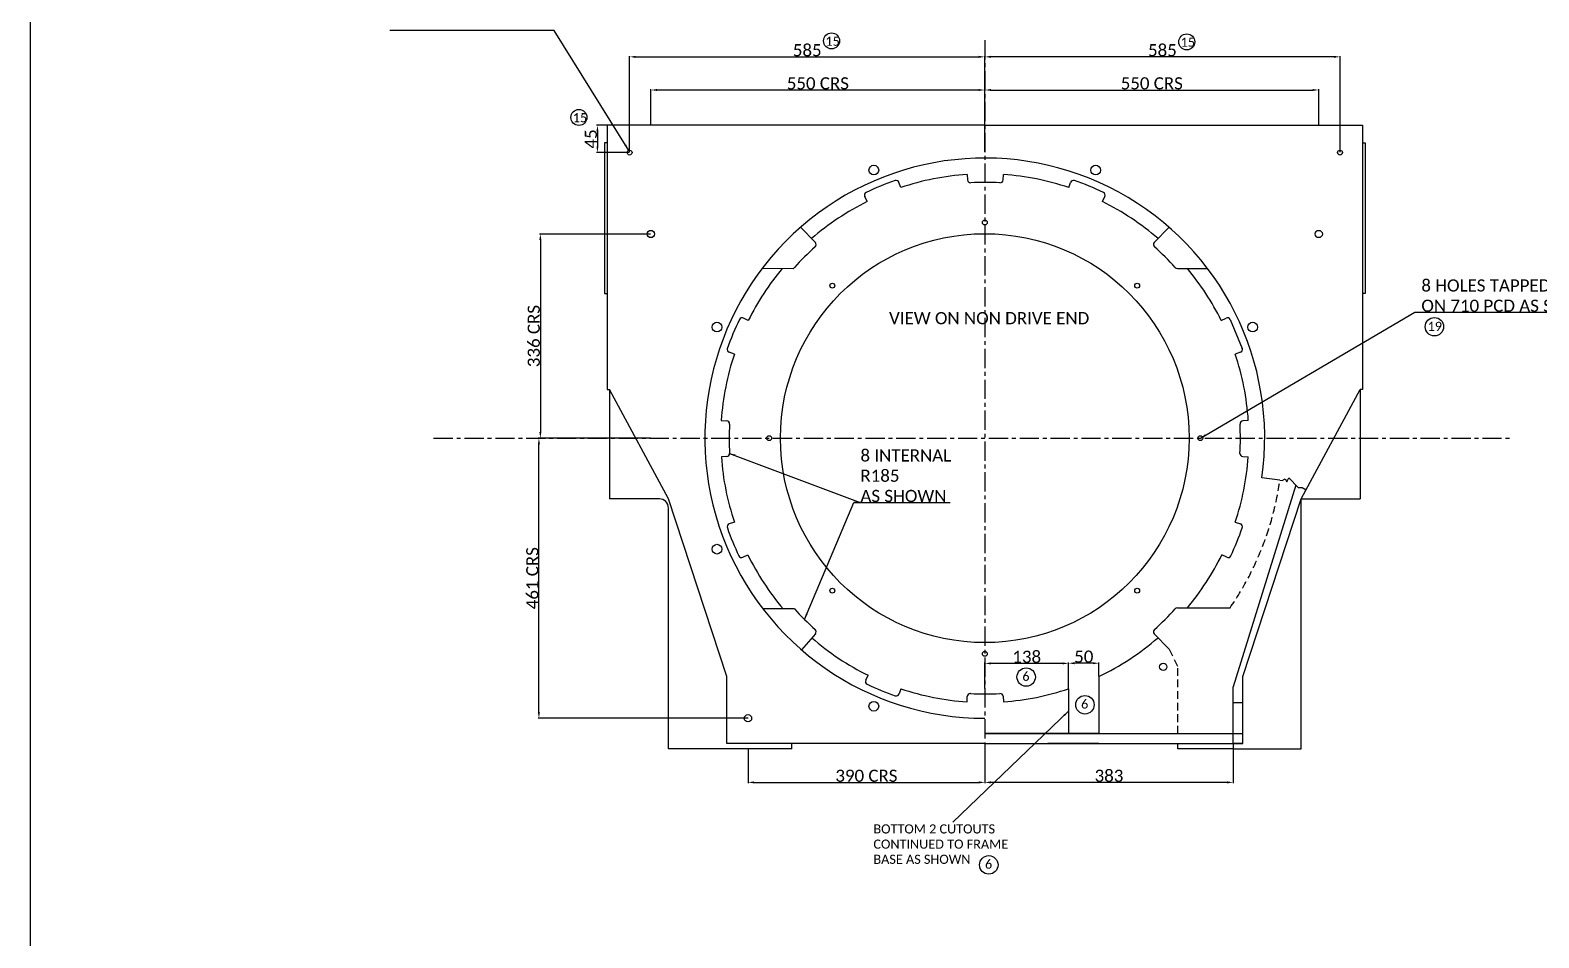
# Model space of a CAD drawing. Header units: millimetres. Extents: x -5330 to 2986, y -1292 to 4589.
# Drawn here: x -5330 to -2845, y 828 to 2322 of the extents above; entities that cross this region are included whole.
import ezdxf

# ---------------------------------------------------------------- set-up
doc = ezdxf.new("R2010")
doc.units = ezdxf.units.MM
doc.linetypes.add('CENTER', pattern=[50.8, 31.75, -6.35, 6.35, -6.35])
doc.linetypes.add('DASH2', pattern=[19.05, 12.7, -6.35])
for name, color, linetype in [('centre', 5, 'CENTER'), ('dot', 1, 'DASH2'), ('object', 7, 'Continuous')]:
    doc.layers.add(name, color=color, linetype=linetype)
doc.layers.add('dimension', color=2, linetype='Continuous', lineweight=25)
doc.styles.get("Standard").update_dxf_attribs({"font": 'calibril.ttf'})
doc.dimstyles.new('ISO-25', dxfattribs={"dimtxt": 20, "dimasz": 10, "dimexe": 1.25, "dimexo": 0.625, "dimtad": 1, "dimdsep": 46, "dimtxsty": 'Standard', "dimcen": 2.5, "dimclrt": 256, "dimadec": 0, "dimazin": 0, "dimtfac": 1, "dimtmove": 0, "dimatfit": 3, "dimfxl": 1, "dimtfillclr": 256, "dimarcsym": 0})

# ---------------------------------------------------------------- blocks, each defined once
blk = doc.blocks.new('*U1')
at = {"layer": 'object'}
blk.add_circle((0, 0), 4, dxfattribs=at)
blk = doc.blocks.new('*U2')
at = {"layer": 'object', "color": 0, "linetype": 'ByBlock', "lineweight": -2, "transparency": 16777216}
for p, rotation in [((236.1, 510.6), 45), ((-14.9, 406.6), 90), ((-118.9, 155.6), 135), ((591.1, 155.6), 315), ((-14.9, -95.4), 180), ((487.2, -95.4), 270), ((236.1, -199.4), 225)]:
    blk.add_blockref('*U1', p, dxfattribs=dict(at, rotation=rotation))
blk.add_blockref('*U1', (487.2, 406.6), dxfattribs=at)
blk = doc.blocks.new('*D45')
at = {"layer": 'Defpoints', "color": 0, "transparency": 16777216}
for p in [(-4307.6, 2223.7), (-4307.6, 2165.7), (-3757.6, 2165.7)]:
    blk.add_point(p, dxfattribs=at)
at = {"layer": 'dimension', "color": 0, "lineweight": -2, "transparency": 16777216}
for p, q in [((-4307.6, 2166.3), (-4307.6, 2225)), ((-3767.6, 2223.7), (-4297.6, 2223.7)), ((-3757.6, 2166.3), (-3757.6, 2225))]:
    blk.add_line(p, q, dxfattribs=at)
at = {"layer": 'dimension', "color": 0, "transparency": 16777216}
for points in [[(-4297.6, 2225.4), (-4297.6, 2222.1), (-4307.6, 2223.7)], [(-3767.6, 2222.1), (-3767.6, 2225.4), (-3757.6, 2223.7)]]:
    blk.add_solid(points, dxfattribs=at)
at = {"layer": 'dimension', "transparency": 16777216, "insert": (-4032.6, 2234.6), "char_height": 20, "attachment_point": 5}
blk.add_mtext('550 CRS', dxfattribs=at)
blk = doc.blocks.new('*D46')
at = {"layer": 'Defpoints', "color": 0, "transparency": 16777216}
for p in [(-3757.6, 2278.3), (-4342.6, 2120.7), (-3757.6, 2120.7)]:
    blk.add_point(p, dxfattribs=at)
at = {"layer": 'dimension', "color": 0, "lineweight": -2, "transparency": 16777216}
for p, q in [((-4342.6, 2121.3), (-4342.6, 2279.6)), ((-4332.6, 2278.3), (-3767.6, 2278.3)), ((-3757.6, 2121.3), (-3757.6, 2279.6))]:
    blk.add_line(p, q, dxfattribs=at)
at = {"layer": 'dimension', "color": 0, "transparency": 16777216}
for points in [[(-4332.6, 2280), (-4332.6, 2276.6), (-4342.6, 2278.3)], [(-3767.6, 2276.6), (-3767.6, 2280), (-3757.6, 2278.3)]]:
    blk.add_solid(points, dxfattribs=at)
at = {"layer": 'dimension', "transparency": 16777216, "insert": (-4050.1, 2289.1), "char_height": 20, "attachment_point": 5}
blk.add_mtext('585', dxfattribs=at)
blk = doc.blocks.new('*D47')
at = {"layer": 'Defpoints', "color": 0, "transparency": 16777216}
for p in [(-3207.6, 2223.7), (-3757.6, 2165.7), (-3207.6, 2165.7)]:
    blk.add_point(p, dxfattribs=at)
at = {"layer": 'dimension', "color": 0, "lineweight": -2, "transparency": 16777216}
for p, q in [((-3757.6, 2166.3), (-3757.6, 2225)), ((-3747.6, 2223.7), (-3217.6, 2223.7)), ((-3207.6, 2166.3), (-3207.6, 2225))]:
    blk.add_line(p, q, dxfattribs=at)
at = {"layer": 'dimension', "color": 0, "transparency": 16777216}
for points in [[(-3747.6, 2225.4), (-3747.6, 2222.1), (-3757.6, 2223.7)], [(-3217.6, 2222.1), (-3217.6, 2225.4), (-3207.6, 2223.7)]]:
    blk.add_solid(points, dxfattribs=at)
at = {"layer": 'dimension', "transparency": 16777216, "insert": (-3482.6, 2234.6), "char_height": 20, "attachment_point": 5}
blk.add_mtext('550 CRS', dxfattribs=at)
blk = doc.blocks.new('*D48')
at = {"layer": 'Defpoints', "color": 0, "transparency": 16777216}
for p in [(-3757.6, 2278.3), (-3757.6, 2120.7), (-3172.6, 2120.7)]:
    blk.add_point(p, dxfattribs=at)
at = {"layer": 'dimension', "color": 0, "lineweight": -2, "transparency": 16777216}
for p, q in [((-3757.6, 2121.3), (-3757.6, 2279.6)), ((-3182.6, 2278.3), (-3747.6, 2278.3)), ((-3172.6, 2121.3), (-3172.6, 2279.6))]:
    blk.add_line(p, q, dxfattribs=at)
at = {"layer": 'dimension', "color": 0, "transparency": 16777216}
for points in [[(-3747.6, 2280), (-3747.6, 2276.6), (-3757.6, 2278.3)], [(-3182.6, 2276.6), (-3182.6, 2280), (-3172.6, 2278.3)]]:
    blk.add_solid(points, dxfattribs=at)
at = {"layer": 'dimension', "transparency": 16777216, "insert": (-3465.1, 2289.1), "char_height": 20, "attachment_point": 5}
blk.add_mtext('585', dxfattribs=at)
blk = doc.blocks.new('*D49')
at = {"layer": 'Defpoints', "color": 0, "transparency": 16777216}
for p in [(-4379.6, 2165.7), (-4395.6, 2120.7), (-4342.6, 2120.7)]:
    blk.add_point(p, dxfattribs=at)
at = {"layer": 'dimension', "color": 0, "lineweight": -2, "transparency": 16777216}
for p, q in [((-4380.2, 2165.7), (-4396.9, 2165.7)), ((-4395.6, 2155.7), (-4395.6, 2130.7)), ((-4343.2, 2120.7), (-4396.9, 2120.7))]:
    blk.add_line(p, q, dxfattribs=at)
at = {"layer": 'dimension', "color": 0, "transparency": 16777216}
for points in [[(-4394, 2155.7), (-4397.3, 2155.7), (-4395.6, 2165.7)], [(-4397.3, 2130.7), (-4394, 2130.7), (-4395.6, 2120.7)]]:
    blk.add_solid(points, dxfattribs=at)
at = {"layer": 'dimension', "transparency": 16777216, "insert": (-4406.4, 2143.2), "char_height": 20, "attachment_point": 5, "rotation": 90}
blk.add_mtext('45', dxfattribs=at)
blk = doc.blocks.new('*D50')
at = {"layer": 'Defpoints', "color": 0, "transparency": 16777216}
for p in [(-4307.6, 1986.7), (-4489.6, 1650.7), (-4307.6, 1650.7)]:
    blk.add_point(p, dxfattribs=at)
at = {"layer": 'dimension', "color": 0, "lineweight": -2, "transparency": 16777216}
for p, q in [((-4308.2, 1986.7), (-4490.8, 1986.7)), ((-4489.6, 1976.7), (-4489.6, 1660.7)), ((-4308.2, 1650.7), (-4490.8, 1650.7))]:
    blk.add_line(p, q, dxfattribs=at)
at = {"layer": 'dimension', "color": 0, "transparency": 16777216}
for points in [[(-4487.9, 1976.7), (-4491.3, 1976.7), (-4489.6, 1986.7)], [(-4491.3, 1660.7), (-4487.9, 1660.7), (-4489.6, 1650.7)]]:
    blk.add_solid(points, dxfattribs=at)
at = {"layer": 'dimension', "transparency": 16777216, "insert": (-4500.4, 1818.7), "char_height": 20, "attachment_point": 5, "rotation": 90}
blk.add_mtext('336 CRS', dxfattribs=at)
blk = doc.blocks.new('*D51')
at = {"layer": 'Defpoints', "color": 0, "transparency": 16777216}
for p in [(-4492, 1650.7), (-4375.6, 1650.7), (-4375.6, 1189.7)]:
    blk.add_point(p, dxfattribs=at)
at = {"layer": 'dimension', "color": 0, "lineweight": -2, "transparency": 16777216}
for p, q in [((-4376.2, 1650.7), (-4493.3, 1650.7)), ((-4492, 1199.7), (-4492, 1640.7)), ((-4376.2, 1189.7), (-4493.3, 1189.7))]:
    blk.add_line(p, q, dxfattribs=at)
at = {"layer": 'dimension', "color": 0, "transparency": 16777216}
for points in [[(-4490.3, 1640.7), (-4493.7, 1640.7), (-4492, 1650.7)], [(-4493.7, 1199.7), (-4490.3, 1199.7), (-4492, 1189.7)]]:
    blk.add_solid(points, dxfattribs=at)
at = {"layer": 'dimension', "transparency": 16777216, "insert": (-4502.8, 1420.2), "char_height": 20, "attachment_point": 5, "rotation": 90}
blk.add_mtext('461 CRS', dxfattribs=at)
blk = doc.blocks.new('*D76')
at = {"layer": 'Defpoints', "color": 0, "transparency": 16777216}
for p in [(-3757.6, 1280), (-3757.6, 1238.2), (-3619.6, 1238.2)]:
    blk.add_point(p, dxfattribs=at)
at = {"layer": 'dimension', "color": 0, "lineweight": -2, "transparency": 16777216}
for p, q in [((-3757.6, 1238.8), (-3757.6, 1281.3)), ((-3629.6, 1280), (-3747.6, 1280)), ((-3619.6, 1238.8), (-3619.6, 1281.3))]:
    blk.add_line(p, q, dxfattribs=at)
at = {"layer": 'dimension', "color": 0, "transparency": 16777216}
for points in [[(-3747.6, 1281.7), (-3747.6, 1278.3), (-3757.6, 1280)], [(-3629.6, 1278.3), (-3629.6, 1281.7), (-3619.6, 1280)]]:
    blk.add_solid(points, dxfattribs=at)
at = {"layer": 'dimension', "transparency": 16777216, "insert": (-3688.6, 1290.8), "char_height": 20, "attachment_point": 5}
blk.add_mtext('138', dxfattribs=at)
blk = doc.blocks.new('*D77')
at = {"layer": 'Defpoints', "color": 0, "transparency": 16777216}
for p in [(-3619.6, 1280.3), (-3619.6, 1258.4), (-3569.6, 1258.4)]:
    blk.add_point(p, dxfattribs=at)
at = {"layer": 'dimension', "color": 0, "lineweight": -2, "transparency": 16777216}
for p, q in [((-3619.6, 1259.1), (-3619.6, 1281.5)), ((-3579.6, 1280.3), (-3609.6, 1280.3)), ((-3569.6, 1259.1), (-3569.6, 1281.5))]:
    blk.add_line(p, q, dxfattribs=at)
at = {"layer": 'dimension', "color": 0, "transparency": 16777216}
for points in [[(-3609.6, 1281.9), (-3609.6, 1278.6), (-3619.6, 1280.3)], [(-3579.6, 1278.6), (-3579.6, 1281.9), (-3569.6, 1280.3)]]:
    blk.add_solid(points, dxfattribs=at)
at = {"layer": 'dimension', "transparency": 16777216, "insert": (-3594.6, 1291.1), "char_height": 20, "attachment_point": 5}
blk.add_mtext('50', dxfattribs=at)
blk = doc.blocks.new('*D78')
at = {"layer": 'Defpoints', "color": 0, "transparency": 16777216}
for p in [(-4147.6, 1139.4), (-3757.6, 1139.4), (-3757.6, 1084.2)]:
    blk.add_point(p, dxfattribs=at)
at = {"layer": 'dimension', "color": 0, "lineweight": -2, "transparency": 16777216}
for p, q in [((-4147.6, 1138.8), (-4147.6, 1082.9)), ((-3757.6, 1138.8), (-3757.6, 1082.9)), ((-4137.6, 1084.2), (-3767.6, 1084.2))]:
    blk.add_line(p, q, dxfattribs=at)
at = {"layer": 'dimension', "color": 0, "transparency": 16777216}
for points in [[(-4137.6, 1085.9), (-4137.6, 1082.5), (-4147.6, 1084.2)], [(-3767.6, 1082.5), (-3767.6, 1085.9), (-3757.6, 1084.2)]]:
    blk.add_solid(points, dxfattribs=at)
at = {"layer": 'dimension', "transparency": 16777216, "insert": (-3952.6, 1095), "char_height": 20, "attachment_point": 5}
blk.add_mtext('390 CRS', dxfattribs=at)
blk = doc.blocks.new('*D79')
at = {"layer": 'Defpoints', "color": 0, "transparency": 16777216}
for p in [(-3757.6, 1148.4), (-3348.6, 1148.4), (-3757.6, 1084.2)]:
    blk.add_point(p, dxfattribs=at)
at = {"layer": 'dimension', "color": 0, "lineweight": -2, "transparency": 16777216}
for p, q in [((-3757.6, 1147.8), (-3757.6, 1082.9)), ((-3348.6, 1147.8), (-3348.6, 1082.9)), ((-3358.6, 1084.2), (-3747.6, 1084.2))]:
    blk.add_line(p, q, dxfattribs=at)
at = {"layer": 'dimension', "color": 0, "transparency": 16777216}
for points in [[(-3747.6, 1085.9), (-3747.6, 1082.5), (-3757.6, 1084.2)], [(-3358.6, 1082.5), (-3358.6, 1085.9), (-3348.6, 1084.2)]]:
    blk.add_solid(points, dxfattribs=at)
at = {"layer": 'dimension', "transparency": 16777216, "insert": (-3553.1, 1095), "char_height": 20, "attachment_point": 5}
blk.add_mtext('383', dxfattribs=at)

msp = doc.modelspace()

# ---------------------------------------------------------------- linework, layer by layer
at = {"layer": 'centre'}
for p, q in [((-3757.62, 2305.789), (-3757.62, 1100.195)), ((-4665.35, 1650.725), (-2891.973, 1650.725))]:
    msp.add_line(p, q, dxfattribs=at)
at = {"layer": 'dimension'}
for p, q in [((-5329.89, 4588.836), (-5329.89, -1291.764)), ((-4147.62, 1189.725), (-4375.62, 1189.725))]:
    msp.add_line(p, q, dxfattribs=at)
for centre, radius in [((-4010.046, 2304.485), 13.18), ((-3425.013, 2302.865), 13.18), ((-4426.102, 2178.567), 13.18), ((-3017.059, 1834.16), 15.179), ((-3689.489, 1257.57), 15.179), ((-3592.78, 1211.903), 15.179), ((-3751.013, 948.403), 15.179)]:
    msp.add_circle(centre, radius, dxfattribs=at)
at = {"layer": 'dot'}
for p in [(-3454.241, 1303.619), (-3439.62, 1164.448)]:
    msp.add_line(p, (-3439.62, 1274.448), dxfattribs=at)
msp.add_arc((-3757.62, 1650.725), 491, 325.351357, 351.87762, dxfattribs=at)
at = {"layer": 'object'}
for p, q in [((-4342.62, 2165.725), (-4379.62, 2165.725)), ((-4379.62, 2165.725), (-4379.62, 1730.725)), ((-4379.62, 2165.725), (-4379.62, 2136.725)), ((-3757.62, 2165.725), (-4342.62, 2165.725)), ((-3757.62, 2165.725), (-3135.62, 2165.725)), ((-3135.62, 2165.725), (-3135.62, 1730.725)), ((-4379.62, 2136.725), (-4384.12, 2136.725)), ((-4384.12, 2136.725), (-4384.12, 1933.725)), ((-3135.62, 2136.725), (-3131.12, 2136.725)), ((-3131.12, 2136.725), (-3131.12, 1933.725)), ((-3896.077, 2063.102), (-3898.933, 2071.607)), ((-3786.709, 2084.751), (-3786.106, 2075.742)), ((-3727.343, 2075.618), (-3726.701, 2084.624)), ((-3619.163, 2063.102), (-3616.308, 2071.607)), ((-3951.311, 2040.223), (-3955.306, 2048.256)), ((-3563.929, 2040.223), (-3559.934, 2048.256)), ((-4036.656, 1972.579), (-4060.999, 1997.83)), ((-3478.585, 1972.579), (-3454.241, 1997.83)), ((-4384.12, 1933.725), (-4384.12, 1888.725)), ((-4072.989, 1929.634), (-4124.483, 1929.888)), ((-4071.279, 1931.544), (-4072.989, 1929.634)), ((-3440.237, 1929.879), (-3390.75, 1929.879)), ((-3131.12, 1933.725), (-3131.12, 1888.725)), ((-4384.12, 1888.725), (-4379.62, 1888.725)), ((-3131.12, 1888.725), (-3135.62, 1888.725)), ((-4147.117, 1844.418), (-4155.066, 1848.398)), ((-3368.197, 1844.381), (-3360.175, 1848.398)), ((-3353.44, 1846.116), (-3333.556, 1798.483)), ((-4169.996, 1789.184), (-4178.572, 1792.09)), ((-3336.669, 1792.09), (-3345.252, 1789.207)), ((-4379.62, 1730.725), (-4375.62, 1730.725)), ((-4375.62, 1730.725), (-4375.62, 1550.725)), ((-4278.62, 1550.725), (-4375.62, 1730.725)), ((-3236.62, 1550.725), (-3139.62, 1730.725)), ((-3139.62, 1730.725), (-3139.62, 1550.725)), ((-3135.62, 1730.725), (-3139.62, 1730.725)), ((-4191.647, 1679.805), (-4182.637, 1679.21)), ((-3323.593, 1679.805), (-3332.603, 1679.21)), ((-4182.513, 1620.447), (-4191.52, 1619.805)), ((-3332.727, 1620.447), (-3323.72, 1619.805)), ((-3245.32, 1573.349), (-3348.62, 1241.448)), ((-3271.546, 1581.352), (-3301.245, 1585.591)), ((-3271.546, 1581.352), (-3267.935, 1580.837)), ((-3267.935, 1580.837), (-3262.805, 1584.02)), ((-3262.805, 1584.02), (-3259.92, 1578.57)), ((-3259.92, 1578.57), (-3257.034, 1585.303)), ((-3257.034, 1585.303), (-3241.325, 1569.273)), ((-3241.325, 1569.273), (-3234.913, 1569.273)), ((-3234.913, 1569.273), (-3228.49, 1565.811)), ((-4293.62, 1550.725), (-4375.62, 1550.725)), ((-4182.62, 1258.448), (-4278.62, 1550.725)), ((-3332.62, 1258.448), (-3236.62, 1550.725)), ((-3252.361, 1550.725), (-3252.62, 1550.725)), ((-3236.62, 1148.448), (-3236.62, 1550.725)), ((-3236.62, 1550.725), (-3139.62, 1550.725)), ((-4278.62, 1148.448), (-4278.62, 1535.725)), ((-4170.021, 1512.339), (-4178.527, 1509.485)), ((-3345.219, 1512.339), (-3336.714, 1509.485)), ((-4155.978, 1454.71), (-4147.928, 1458.671)), ((-3359.262, 1454.71), (-3367.312, 1458.671)), ((-4071.279, 1369.905), (-4123.218, 1369.905)), ((-3440.237, 1371.57), (-3353.697, 1371.57)), ((-4036.656, 1328.87), (-4059.602, 1302.403)), ((-3478.585, 1328.87), (-3454.241, 1303.619)), ((-4182.62, 1148.448), (-4182.62, 1258.448)), ((-3953.691, 1252.394), (-3949.729, 1260.444)), ((-3569.62, 1258.448), (-3569.62, 1164.448)), ((-3569.62, 1258.448), (-3569.62, 1164.448)), ((-3569.62, 1258.448), (-3569.62, 1164.448)), ((-3332.62, 1148.448), (-3332.62, 1258.448)), ((-3896.024, 1238.33), (-3898.879, 1229.824)), ((-3786.701, 1216.698), (-3786.686, 1225.414)), ((-3727.343, 1225.831), (-3726.701, 1216.825)), ((-3619.62, 1238.195), (-3619.62, 1164.448)), ((-3348.62, 1148.448), (-3348.62, 1241.448)), ((-3348.62, 1215.821), (-3332.62, 1215.821)), ((-4278.62, 1139.448), (-4278.62, 1148.448)), ((-3757.62, 1148.448), (-4182.62, 1148.448)), ((-4075.62, 1139.448), (-4075.62, 1148.448)), ((-3569.62, 1164.448), (-3757.62, 1164.448)), ((-3757.62, 1164.448), (-3394.62, 1164.448)), ((-3757.62, 1164.448), (-3439.62, 1164.448)), ((-3757.62, 1148.448), (-3394.62, 1148.448)), ((-3757.62, 1148.448), (-3757.62, 1148.448)), ((-3569.62, 1148.448), (-3653.677, 1148.448)), ((-3439.62, 1148.448), (-3332.62, 1148.448)), ((-3439.62, 1139.448), (-3439.62, 1148.448)), ((-3394.62, 1164.448), (-3332.62, 1164.448)), ((-3332.62, 1148.448), (-3348.62, 1148.448)), ((-3236.62, 1139.448), (-3236.62, 1148.448)), ((-4075.62, 1139.448), (-4278.62, 1139.448)), ((-3348.62, 1139.448), (-3439.62, 1139.448)), ((-3348.62, 1139.448), (-3236.62, 1139.448))]:
    msp.add_line(p, q, dxfattribs=at)
for centre, radius in [((-4342.62, 2120.725), 4), ((-3172.62, 2120.725), 4), ((-3940.351, 2091.877), 8), ((-3574.889, 2091.877), 8), ((-4307.62, 1986.725), 6), ((-3207.62, 1986.725), 6), ((-3757.62, 1650.725), 336.5), ((-4198.773, 1833.456), 8), ((-3316.468, 1833.456), 8), ((-4198.773, 1467.993), 8), ((-3463.62, 1274.448), 6), ((-3940.351, 1209.572), 8), ((-4147.62, 1189.725), 6)]:
    msp.add_circle(centre, radius, dxfattribs=at)
for centre, radius, start, end in [((-3757.62, 1650.725), 461, 351.87762, 270), ((-3757.62, 1650.725), 449, 109.204858, 115.795142), ((-3903.673, 2070.015), 5, 18.559621, 109.204858), ((-3757.62, 1650.725), 435, 93.834336, 108.559621), ((-3781.117, 2076.076), 5, 183.834336, 273.161835), ((-3757.62, 1650.725), 421, 86.596556, 93.161835), ((-3757.62, 1650.725), 421, 86.596556, 93.161835), ((-3732.33, 2075.973), 5, 266.596556, 355.924055), ((-3757.62, 1650.725), 435, 71.440379, 85.924055), ((-3611.568, 2070.015), 5, 70.795142, 161.440379), ((-3757.62, 1650.725), 449, 64.204858, 70.795142), ((-3757.62, 1650.725), 435, 116.440379, 130.986954), ((-3950.829, 2050.483), 5, 115.795142, 206.440379), ((-3757.62, 1650.725), 435, 49.013046, 63.559621), ((-3564.411, 2050.483), 5, 333.559621, 64.204858), ((-3757.62, 1650.725), 421, 131.596556, 138.161835), ((-3757.62, 1650.725), 421, 131.596556, 138.161835), ((-3757.62, 1650.725), 421, 131.596556, 138.161835), ((-3757.62, 1650.725), 421, 131.596556, 138.161835), ((-4040.434, 1969.304), 5, 311.596556, 40.924055), ((-3474.807, 1969.304), 5, 139.075945, 228.403444), ((-3757.62, 1650.725), 421, 41.838165, 48.403444), ((-3757.62, 1650.725), 435, 140.105261, 153.559232), ((-3440.237, 1934.879), 5, 221.838165, 270), ((-3757.62, 1650.725), 435, 26.440768, 39.921244), ((-3769.992, 1655.216), 435.84, 154.023366, 160.923535), ((-4157.304, 1843.927), 5, 63.401429, 154.046665), ((-3357.936, 1843.927), 5, 25.953335, 116.598571), ((-3757.62, 1650.725), 435, 161.43999, 176.166783), ((-4176.967, 1796.825), 5, 160.63695, 251.282186), ((-3757.62, 1650.725), 435, 3.833217, 18.563199), ((-3338.273, 1796.825), 5, 288.717814, 19.36305), ((-4182.972, 1674.221), 5, 356.838165, 86.165664), ((-3757.62, 1650.725), 421, 176.838165, 183.403444), ((-3757.62, 1650.725), 421, 176.838165, 183.403444), ((-3757.62, 1650.725), 421, 356.596556, 3.161835), ((-3757.62, 1650.725), 421, 356.596556, 3.161835), ((-3332.269, 1674.221), 5, 93.834336, 183.161835), ((-3757.62, 1650.725), 435, 184.075945, 198.549695), ((-4182.869, 1625.435), 5, 274.075945, 3.403444), ((-3757.62, 1650.725), 435, 341.450305, 355.924055), ((-3332.372, 1625.435), 5, 176.596556, 265.924055), ((-4293.62, 1535.725), 15, 0, 90), ((-4176.936, 1504.745), 5, 108.549695, 199.194932), ((-3757.62, 1650.725), 449, 199.194932, 205.554532), ((-3757.62, 1650.725), 449, 334.445468, 340.805068), ((-3338.304, 1504.745), 5, 340.805068, 71.450305), ((-4158.186, 1459.196), 5, 205.554532, 296.199768), ((-3757.62, 1650.725), 435, 206.199768, 220.207772), ((-3757.62, 1650.725), 435, 320.078756, 333.800232), ((-3357.054, 1459.196), 5, 243.800232, 334.445468), ((-3757.62, 1650.725), 421, 221.838165, 228.403444), ((-3757.62, 1650.725), 421, 221.838165, 228.403444), ((-3757.62, 1650.725), 421, 311.596556, 318.161835), ((-3757.62, 1650.725), 421, 311.596556, 318.161835), ((-3440.237, 1366.57), 5, 90, 138.161835), ((-3757.62, 1650.725), 435, 229.075945, 243.792072), ((-4040.434, 1332.146), 5, 319.075945, 48.403444), ((-3757.62, 1650.725), 435, 295.606236, 310.986954), ((-3474.807, 1332.146), 5, 131.596556, 220.924055), ((-3949.205, 1250.186), 5, 153.792072, 244.437308), ((-3757.62, 1650.725), 449, 244.437308, 250.802432), ((-3903.619, 1231.415), 5, 250.802432, 341.447669), ((-3757.62, 1650.725), 435, 251.447669, 266.166783), ((-3781.686, 1225.405), 5, 86.761522, 179.898679), ((-3757.62, 1650.725), 421, 266.761522, 273.403444), ((-3781.117, 1225.373), 5, 86.838165, 90), ((-3757.62, 1650.725), 421, 266.838165, 273.403444), ((-3732.33, 1225.476), 5, 4.075945, 93.403444), ((-3757.62, 1650.725), 435, 274.075945, 288.496177)]:
    msp.add_arc(centre, radius, start, end, dxfattribs=at)

# ---------------------------------------------------------------- block references
msp.add_blockref('*U2', (-3993.762, 1495.103), dxfattribs=at)

# ---------------------------------------------------------------- texts
at = {"layer": 'dimension', "attachment_point": 1}
for s, insert, char_height, width in [('{15}', (-4020.148, 2311.553), 15, 10.37872), ('{15}', (-3435.116, 2309.933), 15, 10.37872), ('{15}', (-4436.205, 2185.635), 15, 10.37872), ('{VIEW ON NON DRIVE END}', (-3915.304, 1858.214), 20, 337.86024), ('{19}', (-3028.294, 1842.197), 15, 22.92368), ('{6}', (-3695.745, 1266.387), 15, 18.51913), ('{6}', (-3599.036, 1220.719), 15, 18.51913), ('{BOTTOM 2 CUTOUTS \\PCONTINUED TO FRAME\\PBASE AS SHOWN}', (-3941.088, 1015.101), 15, 324.67531), ('{6}', (-3757.269, 957.219), 15, 18.51913)]:
    msp.add_mtext(s, dxfattribs=dict(at, insert=insert, char_height=char_height, width=width))
at = {"layer": 'dimension', "char_height": 20, "attachment_point": 7}
for s, insert in [('{8 HOLES TAPPED M8 THRO\\PON 710 PCD AS SHOWN}', (-3038.592, 1858.462)), ('{8 INTERNAL\\PR185\\PAS SHOWN}', (-3962.466, 1545.388))]:
    msp.add_mtext(s, dxfattribs=dict(at, insert=insert))

# ---------------------------------------------------------------- dimensions: what is measured, and where the dimension line sits
at = {"layer": 'dimension'}
for base, p1, p2, picture, middle in [((-3757.62, 2278.305), (-4342.62, 2120.725), (-3757.62, 2120.725), '*D46', (-4050.12, 2289.14)), ((-3757.62, 1280.009), (-3619.62, 1238.195), (-3757.62, 1238.195), '*D76', (-3688.62, 1290.844)), ((-3619.62, 1280.253), (-3569.62, 1258.448), (-3619.62, 1258.448), '*D77', (-3594.62, 1291.088))]:
    dim = msp.add_linear_dim(base=base, p1=p1, p2=p2, dimstyle='ISO-25', dxfattribs=at)
    dim.commit()
    dim.dimension.update_dxf_attribs({"geometry": picture, "text_midpoint": middle})
for base, p1, p2, angle, picture, middle in [((-3757.62, 2278.305), (-3172.62, 2120.725), (-3757.62, 2120.725), 180, '*D48', (-3465.12, 2289.14)), ((-4395.62, 2120.725), (-4379.62, 2165.725), (-4342.62, 2120.725), 90, '*D49', (-4406.375, 2143.225))]:
    dim = msp.add_linear_dim(base=base, p1=p1, p2=p2, angle=angle, dimstyle='ISO-25', dxfattribs=at)
    dim.commit()
    dim.dimension.update_dxf_attribs({"geometry": picture, "text_midpoint": middle})
for base, p1, p2, picture, middle in [((-4307.62, 2223.725), (-3757.62, 2165.725), (-4307.62, 2165.725), '*D45', (-4032.62, 2234.56)), ((-3757.62, 1084.195), (-4147.62, 1139.448), (-3757.62, 1139.448), '*D78', (-3952.62, 1095.03))]:
    dim = msp.add_linear_dim(base=base, p1=p1, p2=p2, dimstyle='ISO-25', override={"dimpost": '<> CRS'}, dxfattribs=at)
    dim.commit()
    dim.dimension.update_dxf_attribs({"geometry": picture, "text_midpoint": middle})
for base, p1, p2, angle, picture, middle in [((-3207.62, 2223.725), (-3757.62, 2165.725), (-3207.62, 2165.725), 180, '*D47', (-3482.62, 2234.56)), ((-4489.59, 1650.725), (-4307.62, 1986.725), (-4307.62, 1650.725), 90, '*D50', (-4500.425, 1818.725)), ((-4492.014, 1650.725), (-4375.62, 1189.725), (-4375.62, 1650.725), 90, '*D51', (-4502.849, 1420.225))]:
    dim = msp.add_linear_dim(base=base, p1=p1, p2=p2, angle=angle, dimstyle='ISO-25', override={"dimpost": '<> CRS'}, dxfattribs=at)
    dim.commit()
    dim.dimension.update_dxf_attribs({"geometry": picture, "text_midpoint": middle})
dim = msp.add_linear_dim(base=(-3757.62, 1084.195), p1=(-3348.62, 1148.448), p2=(-3757.62, 1148.448), text='383', dimstyle='ISO-25', dxfattribs=at)
dim.commit()
dim.dimension.update_dxf_attribs({"geometry": '*D79', "text_midpoint": (-3553.12, 1095.03)})

# ---------------------------------------------------------------- leaders
at = {"layer": 'dimension', "annotation_type": 0, "has_hookline": 1}
for points, hookline_direction, text_width in [([(-4344.133, 2124.427), (-4466.778, 2321.847), (-4476.778, 2321.847)], 1, 260.354), ([(-3402.62, 1650.725), (-3049.217, 1857.837), (-3039.217, 1857.837)], 0, 338.538), ([(-4054.684, 1352.406), (-3973.091, 1544.763), (-3963.091, 1544.763)], 0, 147.615)]:
    msp.add_leader(points, dimstyle='ISO-25', dxfattribs=dict(at, hookline_direction=hookline_direction, text_width=text_width))
at = {"layer": 'dimension'}
for points in [[(-4177.878, 1625.731), (-3963.091, 1544.763), (-3973.091, 1544.763)], [(-3619.62, 1201.321), (-3810.27, 1018.712)]]:
    msp.add_leader(points, dimstyle='ISO-25', dxfattribs=at)

doc.saveas('drawing.dxf')
